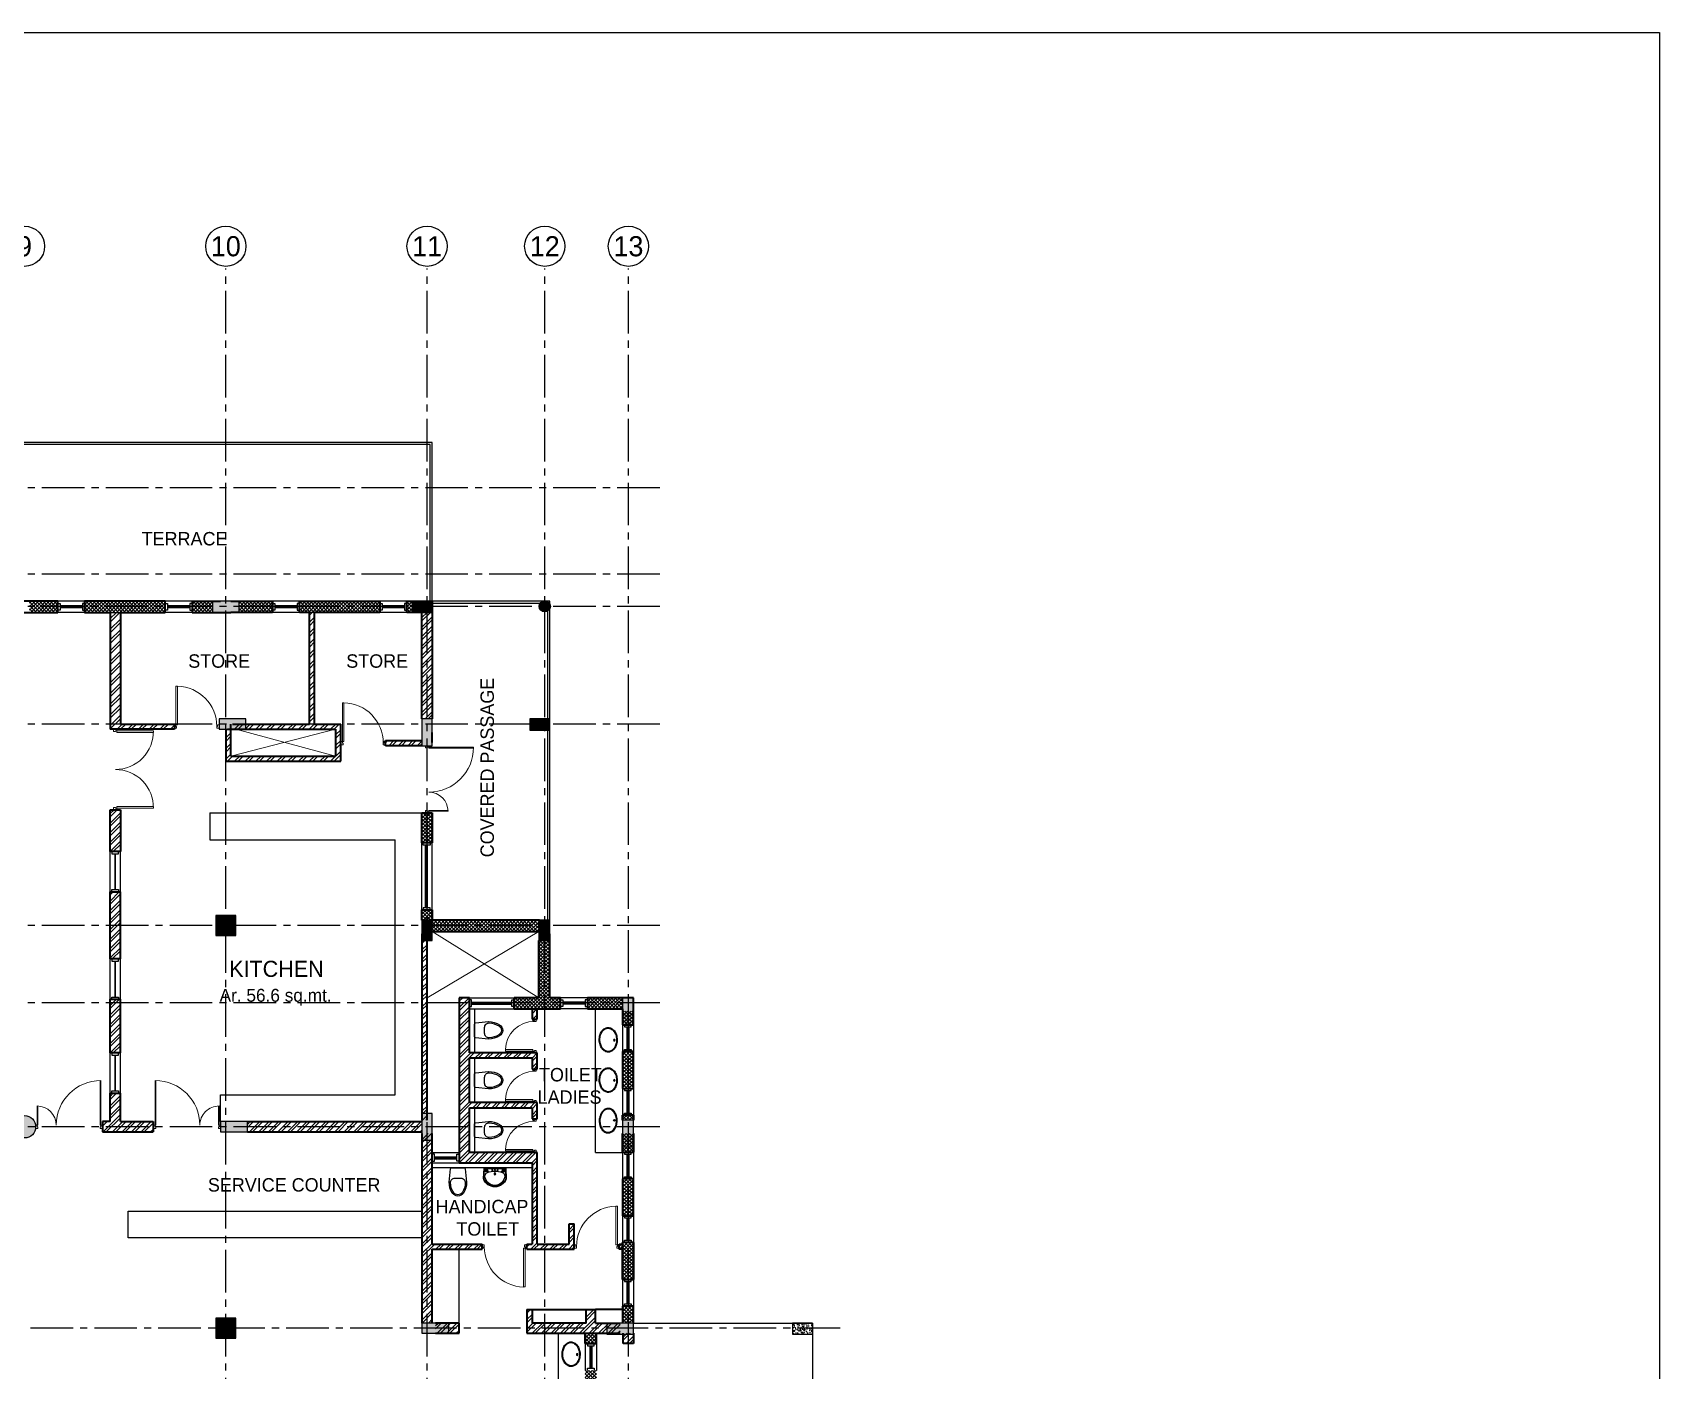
# Model space of a CAD drawing. Header units: millimetres. Extents: x -276609 to 1081398, y -453808 to 472098.
# Drawn here: x 1045031 to 1081398, y -64575 to -34677 of the extents above; entities that cross this region are included whole.
import ezdxf
from ezdxf.enums import TextEntityAlignment as Align

# ---------------------------------------------------------------- set-up
doc = ezdxf.new("R2010")
doc.units = ezdxf.units.MM
doc.header["$MEASUREMENT"] = 0
doc.linetypes.add('CENTER2', pattern=[28.575, 19.05, -3.175, 3.175, -3.175])
doc.linetypes.add('HIDDEN', pattern=[0.375, 0.25, -0.125])
doc.layers.add('A-Anno-Grid Lines', color=7, linetype='Continuous', true_color=0xbbc3bd)
for name, color, linetype, lineweight in [('A-BEAM-1-8', 8, 'HIDDEN', 9), ('A-Door', 4, 'Continuous', 9), ('A-Wall Sec', 1, 'Continuous', 20), ('S-Concrete', 40, 'Continuous', 25)]:
    doc.layers.add(name, color=color, linetype=linetype, lineweight=lineweight)
for name, color, linetype in [('A-Elevation', 4, 'Continuous'), ('A-Railing', 4, 'Continuous'), ('A-Sanitory', 181, 'Continuous'), ('A-Wall Patt', 8, 'Continuous'), ('A-Window', 4, 'Continuous'), ('Anno_Frames', 7, 'Continuous'), ('Anno_Labels', 7, 'Continuous'), ('AREA', 7, 'Continuous'), ('Dimension', 7, 'Continuous'), ('S-Conc Patt', 9, 'Continuous'), ('text', 252, 'Continuous')]:
    doc.layers.add(name, color=color, linetype=linetype)
doc.styles.get("Standard").update_dxf_attribs({"font": ''})
doc.styles.get('Standard').set_extended_font_data('Gill Sans MT')
pattern_1 = [(45, (546045.06, -148998), (-119.32427, 119.32427), []), (45, (546124.6, -148998), (-119.32427, 119.32427), [])]
pattern_2 = [(45, (546045.06, -148998), (-106.066017, 106.066017), []), (45, (546115.77, -148998), (-106.066017, 106.066017), [])]
pattern_3 = [(45, (540194.996, -150207.297), (-39.7747564, 39.7747564), []), (135, (540194.996, -150207.297), (-39.7747564, -39.7747564), [])]

# ---------------------------------------------------------------- blocks, each defined once
blk = doc.blocks.new('basin2')
for points in [[(278, -206, 0.12976), (261, -133, 0.106426), (201, -63, 0.084431), (116, -18, 0.073534), (7, 0, 0.073534), (-102, -14, 0.084431), (-188, -55, 0.106426), (-251, -122, 0.12976), (-272, -195, 0.12976), (-254, -269, 0.106426), (-194, -339, 0.084431), (-109, -383, 0.073534), (-1, -402, 0.073534), (108, -388, 0.084431), (195, -347, 0.106426), (258, -279, 0.12976)], [(263, -201, 0.119977), (247, -140, 0.106426), (192, -75, 0.084431), (111, -33, 0.073534), (7, -15, 0.073534), (-97, -28, 0.084431), (-180, -67, 0.106426), (-238, -130, 0.12976), (-257, -196, 0.009633), (-257, -201, 0.119977), (-240, -262, 0.106426), (-185, -327, 0.084431), (-104, -369, 0.073534), (0, -387, 0.073534), (104, -373, 0.084431), (187, -334, 0.106426), (245, -272, 0.12976), (263, -206, 0.009633)]]:
    blk.add_lwpolyline(points, format="xyb", close=True)
for radius in [17.8, 12.2]:
    blk.add_circle((-4, -64), radius)
blk = doc.blocks.new('basin9')
for points in [[(-3, -412, 0.340881), (255, -229, 0.074195), (255, -226), (242, 0), (-242, 0), (-255, -223, 0.082611), (-253, -232, 0.330812), (-3, -412)], [(0, -382, 0.391482), (225, -169, 0.252869), (166, -89, 0.087242), (0, -63, 0.079484), (-166, -89, 0.2542), (-224, -169, 0.39026), (0, -382)], [(-218, -50, -0.907437), (-215, -46), (-191, -65, -0.907437), (-194, -69)], [(-208, -42, -0.907437), (-205, -38), (-181, -57, -0.907437), (-185, -61)], [(-199, -34, -0.907437), (-196, -30), (-172, -49, -0.907437), (-175, -53)], [(199, -34, 0.907437), (196, -30), (172, -49, 0.907437), (175, -53)], [(208, -42, 0.907437), (205, -38), (181, -57, 0.907437), (185, -61)], [(218, -50, 0.907437), (215, -46), (191, -65, 0.907437), (194, -69)]]:
    blk.add_lwpolyline(points, format="xyb", close=True)
for points in [[(-151, -84), (-157, -75, -0.183787), (-158, -68, 0.126662), (-159, -62), (-167, -36, 0.35453), (-179, -25), (-222, -25, 0.414214), (-232, -35), (-243, -231, 0.329849), (-2, -402, 0.338736), (245, -227, 0.075632), (245, -224), (232, -35, 0.414214), (222, -25), (179, -25, 0.35453), (167, -36), (159, -62, 0.126662), (158, -68, -0.183787), (157, -75), (151, -84)], [(-157, -86), (-159, -84, 0.220542), (-166, -79), (-222, -71, -0.361119), (-234, -60)], [(157, -86), (159, -84, -0.220542), (166, -79), (222, -71, 0.358803), (234, -59, 0.358803)]]:
    blk.add_lwpolyline(points, format="xyb")
for centre, radius in [((-60, -40), 10.1), ((0, -122), 19.6), ((0, -122), 15.3), ((0, -31), 10.1), ((58, -38), 10.1)]:
    blk.add_circle(centre, radius)
blk = doc.blocks.new('wc-wh')
at = {"color": 0, "linetype": 'ByBlock'}
for points in [[(315, 195), (22, 165, 0.384412), (0, 140), (0, -140, 0.383904), (22, -165, 0.001434), (314, -195, 0.140641), (560, -125, 0.259738), (630, 0, 0.259738), (560, 125, 0.139471)], [(225, 65), (225, -65, 0.422961), (328, -165, 0.13189), (544, -100, 0.259738), (600, 0, 0.259738), (544, 100, 0.13189), (328, 165, 0.422961)]]:
    blk.add_lwpolyline(points, format="xyb", close=True, dxfattribs=at)
blk.add_arc((316, -170), 25, 264.2811, 270.16, dxfattribs=at)
blk = doc.blocks.new('Grid Head')
blk.add_circle((0, 0), 3)
at = {"layer": 'Anno_Labels'}
blk.add_attdef('GRID_NAME', text='', height=3, dxfattribs=at).set_placement((0, 0), align=Align.MIDDLE_CENTER)
blk = doc.blocks.new('grd din')
at = {"layer": 'A-Anno-Grid Lines', "linetype": 'CENTER2', "ltscale": 50}
for p, q in [((506814, 133526), (506814, 179267)), ((511314, 133526), (511314, 179267)), ((513944, 133526), (513944, 179267)), ((515814, 133526), (515814, 179267)), ((516514, 174369), (471659, 174369)), ((516514, 172439), (472000, 172439)), ((516514, 171719), (471659, 171719)), ((516514, 169089), (471659, 169089)), ((516514, 164589), (471659, 164589)), ((516514, 162859), (471659, 162859)), ((516514, 160089), (471659, 160089)), ((520545, 155589), (470258, 155589))]:
    blk.add_line(p, q, dxfattribs=at)
at = {"layer": 'Anno_Frames'}
ref = blk.add_blockref('Grid Head', (502314, 179767), dxfattribs=dict(at, xscale=150, yscale=150, zscale=150))
ref.add_attrib('GRID_NAME', '9', dxfattribs={"layer": '0', "height": 450}).set_placement((502314, 179767), align=Align.MIDDLE_CENTER)
ref = blk.add_blockref('Grid Head', (506814, 179767), dxfattribs=dict(at, xscale=150, yscale=150, zscale=150))
ref.add_attrib('GRID_NAME', '10', dxfattribs={"layer": '0', "height": 450}).set_placement((506814, 179767), align=Align.MIDDLE_CENTER)
ref = blk.add_blockref('Grid Head', (511314, 179767), dxfattribs=dict(at, xscale=150, yscale=150, zscale=150))
ref.add_attrib('GRID_NAME', '11', dxfattribs={"layer": '0', "height": 450}).set_placement((511314, 179767), align=Align.MIDDLE_CENTER)
ref = blk.add_blockref('Grid Head', (513944, 179767), dxfattribs=dict(at, xscale=150, yscale=150, zscale=150))
ref.add_attrib('GRID_NAME', '12', dxfattribs={"layer": '0', "height": 450}).set_placement((513944, 179767), align=Align.MIDDLE_CENTER)
ref = blk.add_blockref('Grid Head', (515814, 179767), dxfattribs=dict(at, xscale=150, yscale=150, zscale=150))
ref.add_attrib('GRID_NAME', '13', dxfattribs={"layer": '0', "height": 450}).set_placement((515814, 179767), align=Align.MIDDLE_CENTER)
blk = doc.blocks.new('din v1')
at = {"layer": 'A-Window', "color": 2, "lineweight": 60}
blk.add_line((474051, 158052), (474051, 157552), dxfattribs=at)
at = {"layer": 'A-Window'}
for points in [[(473926, 158102), (473926, 157502)], [(473976, 158102), (473976, 158052), (474126, 158052), (474126, 158102)], [(474176, 158102), (474176, 157502)], [(473976, 157502), (473976, 157552), (474126, 157552), (474126, 157502)]]:
    blk.add_lwpolyline(points, dxfattribs=at)
blk = doc.blocks.new('din w1')
at = {"layer": 'A-Window', "color": 2, "lineweight": 60}
blk.add_line((476279, 163779), (476779, 163779), dxfattribs=at)
at = {"layer": 'A-Window'}
for points in [[(476229, 163904), (476829, 163904)], [(476229, 163704), (476279, 163704), (476279, 163854), (476229, 163854)], [(476229, 163654), (476829, 163654)], [(476829, 163704), (476779, 163704), (476779, 163854), (476829, 163854)]]:
    blk.add_lwpolyline(points, dxfattribs=at)
blk = doc.blocks.new('Big Door Garbage')
at = {"layer": 'A-Door', "color": 5, "lineweight": 18}
for p, q in [((-12550, 128778), (-12500, 128778)), ((-12550, 128703), (-12550, 128778)), ((-12500, 128778), (-12500, 128738)), ((-11100, 128778), (-11100, 128738)), ((-11050, 128778), (-11100, 128778)), ((-11050, 128703), (-11050, 128778)), ((-12550, 128703), (-12515, 128703)), ((-12515, 128738), (-12500, 128738)), ((-12515, 128703), (-12515, 128738)), ((-12515, 128703), (-12515, 128273)), ((-12499, 128703), (-12515, 128703)), ((-12499, 128703), (-12499, 128273)), ((-11101, 128703), (-11101, 127703)), ((-11101, 128703), (-11085, 128703)), ((-11085, 128738), (-11100, 128738)), ((-11085, 128703), (-11085, 128738)), ((-11050, 128703), (-11085, 128703)), ((-11085, 128703), (-11085, 127703))]:
    blk.add_line(p, q, dxfattribs=at)
at = {"layer": 'A-Door', "lineweight": 18}
for centre, radius, start, end in [((-12515, 128703), 430, 270, 0), ((-11085, 128703), 1000, 180, 270)]:
    blk.add_arc(centre, radius, start, end, dxfattribs=at)
blk = doc.blocks.new('din v2')
at = {"layer": 'A-Window', "color": 2, "lineweight": 60}
blk.add_line((477919, 162849), (478819, 162849), dxfattribs=at)
at = {"layer": 'A-Window'}
for points in [[(477869, 162974), (478869, 162974)], [(477869, 162774), (477919, 162774), (477919, 162924), (477869, 162924)], [(477869, 162724), (478869, 162724)], [(478869, 162774), (478819, 162774), (478819, 162924), (478869, 162924)]]:
    blk.add_lwpolyline(points, dxfattribs=at)
blk = doc.blocks.new('ABL_Door_S - 750 x 2100-5-3 Second Floor Lvl')
at = {"layer": 'A-Door', "color": 5, "lineweight": 18}
for p, q in [((-375, 38), (-325, 38)), ((-375, -38), (-375, 38)), ((-325, 38), (-325, -3)), ((325, 38), (325, -3)), ((375, 38), (325, 38)), ((375, -38), (375, 38)), ((-375, -38), (-340, -38)), ((-340, -3), (-325, -3)), ((-340, -38), (-340, -3)), ((-340, -38), (-340, -652)), ((-305, -38), (-340, -38)), ((-305, -38), (-305, -652)), ((340, -3), (325, -3)), ((340, -38), (340, -3)), ((375, -38), (340, -38))]:
    blk.add_line(p, q, dxfattribs=at)
blk.add_lwpolyline([(-340, -652), (-305, -652)], dxfattribs=at)
at = {"layer": 'A-Door', "lineweight": 18}
blk.add_arc((-325, -3), 650, 271.7632, 0, dxfattribs=at)
blk = doc.blocks.new('ABL_Door_S - 1000 x 2100-11-3 Second Floor Lvl')
at = {"layer": 'A-Door', "color": 5}
for p, q in [((-500, 38), (-450, 38)), ((-500, -38), (-500, 38)), ((-450, 38), (-450, -3)), ((450, 38), (450, -3)), ((500, 38), (450, 38)), ((500, -38), (500, 38)), ((-500, -38), (-465, -38)), ((-465, -3), (-450, -3)), ((-465, -38), (-465, -3)), ((-430, -38), (-465, -38)), ((465, -3), (450, -3)), ((465, -38), (465, -3)), ((500, -38), (465, -38))]:
    blk.add_line(p, q, dxfattribs=at)
at = {"layer": 'A-Door', "color": 5, "lineweight": 18}
for p, q in [((-465, -38), (-465, -902)), ((-430, -38), (-430, -902)), ((-430, -902), (-465, -902))]:
    blk.add_line(p, q, dxfattribs=at)
at = {"layer": 'A-Door'}
blk.add_arc((-450, -3), 900, 271.2733, 0, dxfattribs=at)
blk = doc.blocks.new('din d7')
at = {"layer": 'A-Door', "color": 5, "lineweight": 18}
for p, q in [((486934, 174520), (486934, 175332)), ((486969, 174518), (486969, 175332)), ((488629, 174518), (488629, 175332)), ((488664, 174518), (488664, 175332)), ((486899, 174518), (486934, 174518)), ((486899, 174518), (486899, 174443)), ((486899, 174443), (486949, 174443)), ((486934, 174518), (486934, 174483)), ((486969, 174518), (486934, 174518)), ((486934, 174483), (486949, 174483)), ((486949, 174443), (486949, 174483)), ((488629, 174518), (488664, 174518)), ((488664, 174483), (488649, 174483)), ((488649, 174443), (488649, 174483)), ((488699, 174443), (488649, 174443)), ((488664, 174518), (488664, 174483)), ((488699, 174518), (488664, 174518)), ((488699, 174518), (488699, 174443))]:
    blk.add_line(p, q, dxfattribs=at)
at = {"layer": 'A-Door', "lineweight": 18}
for centre, start, end in [((486950, 174483), 359.9841, 91.0727), ((488648, 174483), 88.9273, 180.0159)]:
    blk.add_arc(centre, 849, start, end, dxfattribs=at)
blk = doc.blocks.new('din w6')
at = {"layer": 'A-Window', "color": 2, "lineweight": 30}
blk.add_line((50, 125), (850, 125), dxfattribs=at)
at = {"layer": 'A-Window'}
for points in [[(0, 240), (900, 240)], [(0, 200), (50, 200), (50, 50), (0, 50)], [(0, 10), (900, 10)], [(900, 200), (850, 200), (850, 50), (900, 50)]]:
    blk.add_lwpolyline(points, dxfattribs=at)
blk = doc.blocks.new('ergrthyjty')
at = {"layer": 'S-Conc Patt'}
for points in [[(503006, 101613), (503006, 101363), (503606, 101363), (503606, 101613)], [(507471, 101613), (507471, 101363), (507921, 101363), (507921, 101613)], [(503156, 98983), (503156, 98753), (503756, 98753), (503756, 98983)], [(507921, 98983), (507691, 98983), (507691, 98383), (507921, 98383)], [(510101, 98983), (510101, 98733), (510551, 98733), (510551, 98983)], [(503081, 94593), (503081, 94143), (503531, 94143), (503531, 94593)], [(507691, 94033), (507921, 94033), (507921, 94483), (507691, 94483)], [(510301, 94033), (510551, 94033), (510551, 94483), (510301, 94483)], [(512421, 92753), (512171, 92753), (512171, 92153), (512421, 92153)], [(499056, 89868, 1), (498556, 89868, 1)], [(503191, 89983), (503191, 89753), (503791, 89753), (503791, 89983)], [(507921, 90168), (507691, 90168), (507691, 89568), (507921, 89568)], [(512421, 90018), (512171, 90018), (512171, 89418), (512421, 89418)], [(503081, 85593), (503081, 85143), (503531, 85143), (503531, 85593)], [(507691, 85483), (507691, 85253), (508291, 85253), (508291, 85483)], [(511821, 85483), (511821, 85233), (512421, 85233), (512421, 85483)]]:
    blk.add_hatch(color=8, dxfattribs=at).paths.add_polyline_path(points)
h = blk.add_hatch(color=8, dxfattribs=at)
edge = h.paths.add_edge_path()
edge.add_arc((510436, 101498), 125, 0, 360)
h = blk.add_hatch(dxfattribs=at)
h.set_pattern_fill('AR-CONC', color=8, scale=20, style=0)
h.set_pattern_definition([(50, (-806698.31, 1146868.39), (143.4520365, -12.550427), [15, -165]), (355, (-806698.31, 1146868.39), (-27.750267, 150.438427), [12, -132]), (100.4514, (-806686.35, 1146867.34), (115.701876, 137.887908), [12.748038, -140.228422]), (46.1842, (-806698.3, 1146908.39), (213.44821, -33.103803), [22.5, -247.5]), (96.6356, (-806680.52, 1146905.63), (186.93254, 194.823574), [19.122058, -210.3426]), (351.1842, (-806698.3, 1146908.4), (186.93239, 194.82372), [18, -198]), (21, (-806678.31, 1146898.39), (119.3814104, -80.523778), [15, -165]), (326, (-806678.31, 1146898.39), (48.663066, 145.030009), [12, -132]), (71.4514, (-806668.36, 1146891.68), (168.044526, 64.506099), [12.748038, -140.228422]), (37.5, (-806698.31, 1146868.39), (2.431971, 66.5787708), [0, -130.4, 0, -134, 0, -132.5]), (7.5, (-806698.31, 1146868.39), (52.6139075, 78.8823424), [0, -76.4, 0, -127.4, 0, -50.5]), (327.5, (-806742.91, 1146868.39), (106.7644872, -4.5109743), [0, -50, 0, -156, 0, -207]), (317.5, (-806762.91, 1146868.39), (116.637234, 20.0209965), [0, -65, 0, -103.6, 0, -147])])
h.paths.add_polyline_path([(515971, 85483), (515971, 85233), (516421, 85233), (516421, 85483)])
at = {"layer": 'S-Concrete'}
for points in [[(503006, 101613), (503006, 101363), (503606, 101363), (503606, 101613)], [(507471, 101613), (507471, 101363), (507921, 101363), (507921, 101613)], [(503156, 98983), (503156, 98753), (503756, 98753), (503756, 98983)], [(507921, 98983), (507691, 98983), (507691, 98383), (507921, 98383)], [(510101, 98983), (510101, 98733), (510551, 98733), (510551, 98983)], [(503081, 94593), (503081, 94143), (503531, 94143), (503531, 94593)], [(507691, 94033), (507921, 94033), (507921, 94483), (507691, 94483)], [(510301, 94033), (510551, 94033), (510551, 94483), (510301, 94483)], [(512421, 92753), (512171, 92753), (512171, 92153), (512421, 92153)], [(503191, 89983), (503191, 89753), (503791, 89753), (503791, 89983)], [(507921, 90168), (507691, 90168), (507691, 89568), (507921, 89568)], [(512421, 90018), (512171, 90018), (512171, 89418), (512421, 89418)], [(503081, 85593), (503081, 85143), (503531, 85143), (503531, 85593)], [(507691, 85483), (507691, 85253), (508291, 85253), (508291, 85483)], [(511821, 85483), (511821, 85233), (512421, 85233), (512421, 85483)], [(515971, 85483), (515971, 85233), (516421, 85233), (516421, 85483)]]:
    blk.add_lwpolyline(points, close=True, dxfattribs=at)
for centre, radius in [((510436, 101498), 125), ((498806, 89868), 250)]:
    blk.add_circle(centre, radius, dxfattribs=at)

msp = doc.modelspace()

# ---------------------------------------------------------------- hatches: boundary and pattern name
at = {"layer": 'A-Wall Patt'}
h = msp.add_hatch(dxfattribs=at)
h.set_pattern_fill('ANSI37', color=256, scale=450, style=0)
h.set_pattern_definition([(45, (546045.055, -148998), (-39.7747564, 39.7747564), []), (135, (546045.055, -148998), (-39.7747564, -39.7747564), [])])
h.paths.add_polyline_path([(1042596.3, -47385.3), (1042366.3, -47385.3), (1042366.3, -47635.3), (1042596.3, -47635.3)])
h.paths.add_polyline_path([(1044366.3, -47385.3), (1044246.3, -47385.3), (1044246.3, -47635.3), (1044366.3, -47635.3)])
h.paths.add_polyline_path([(1042746.3, -47385.3), (1042596.3, -47385.3), (1042596.3, -47635.3), (1042746.3, -47635.3)])
h.paths.add_polyline_path([(1046196.3, -47635.3), (1047996.3, -47635.3), (1047996.3, -47385.3), (1046196.3, -47385.3)])
h.paths.add_polyline_path([(1048596.3, -47635.3), (1049051.3, -47635.3), (1049051.3, -47385.3), (1048596.3, -47385.3)])
h.paths.add_polyline_path([(1049651.3, -47635.3), (1050396.3, -47635.3), (1050396.3, -47385.3), (1049651.3, -47385.3)])
h.paths.add_polyline_path([(1050996.3, -47635.3), (1052796.3, -47635.3), (1052796.3, -47385.3), (1050996.3, -47385.3)])
h.paths.add_polyline_path([(1053396.3, -47635.3), (1053516.3, -47635.3), (1053516.3, -47385.3), (1053396.3, -47385.3)])
h.paths.add_polyline_path([(1044966.3, -47385.3), (1044966.3, -47510.3), (1044966.3, -47635.3), (1045596.3, -47635.3), (1045596.3, -47385.3)])
h = msp.add_hatch(dxfattribs=at)
h.set_pattern_fill('ANSI32', color=256, scale=450, angle=360, style=0)
h.set_pattern_definition(pattern_1)
h.paths.add_polyline_path([(1046996.3, -47635.3), (1046766.3, -47635.3), (1046766.3, -50245.3), (1048201.3, -50245.3), (1048201.3, -50130.3), (1046996.3, -50130.3)])
h = msp.add_hatch(dxfattribs=at)
h.set_pattern_fill('ANSI32', color=256, scale=450, angle=360, style=0)
h.set_pattern_definition(pattern_1)
h.paths.add_polyline_path([(1051921.3, -50130.3), (1051336.3, -50130.3), (1051336.3, -47635.3), (1051221.3, -47635.3), (1051221.3, -50130.3), (1049501.3, -50130.3), (1049501.3, -50245.3), (1051806.3, -50245.3), (1051806.3, -50845.3), (1049466.3, -50845.3), (1049466.3, -50245.3), (1049351.3, -50245.3), (1049351.3, -50960.3), (1051921.3, -50960.3)])
h = msp.add_hatch(dxfattribs=at)
h.set_pattern_fill('ANSI32', color=256, scale=400, style=0)
h.set_pattern_definition(pattern_2)
h.paths.add_polyline_path([(1053736.3, -50500.3), (1052921.3, -50500.3), (1052921.3, -50615.3), (1053736.3, -50615.3)])
h.paths.add_polyline_path([(1053966.3, -47635.3), (1053736.3, -47635.3), (1053736.3, -50015.3), (1053966.3, -50015.3)])
h = msp.add_hatch(dxfattribs=at)
h.set_pattern_fill('ANSI32', color=256, scale=400, style=0)
h.set_pattern_definition([(45, (1046766.25, -52980.31), (-106.066, 106.066), []), (45, (1046836.96, -52980.31), (-106.066, 106.066), [])])
h.paths.add_polyline_path([(1046996.3, -52045.3), (1046766.3, -52045.3), (1046766.3, -52980.3), (1046996.3, -52980.3)])
h = msp.add_hatch(dxfattribs=at)
h.set_pattern_fill('ANSI37', color=256, scale=450, angle=360, style=0)
h.set_pattern_definition(pattern_3)
h.paths.add_polyline_path([(1058466.3, -61717.8), (1058216.3, -61717.8), (1058216.3, -62540.3), (1058466.3, -62540.3)])
h.paths.add_polyline_path([(1053966.3, -52115.3), (1053736.3, -52115.3), (1053736.3, -52785.3), (1053966.3, -52785.3)])
h.paths.add_polyline_path([(1053966.3, -54285.3), (1053736.3, -54285.3), (1053736.3, -54515.3), (1053966.3, -54515.3)])
h.paths.add_polyline_path([(1056346.3, -54515.3), (1053966.3, -54515.3), (1053966.3, -54765.3), (1056346.3, -54765.3)])
h.paths.add_polyline_path([(1056596.3, -54965.3), (1056346.3, -54965.3), (1056346.3, -56245.3), (1055796.3, -56245.3), (1055796.3, -56495.3), (1056836.3, -56495.3), (1056836.3, -56245.3), (1056596.3, -56245.3), (1056596.3, -55715.3)])
h.paths.add_polyline_path([(1058216.3, -56245.3), (1057436.3, -56245.3), (1057436.3, -56495.3), (1058216.3, -56495.3)])
h.paths.add_polyline_path([(1058466.3, -56850.3), (1058466.3, -56545.3), (1058216.3, -56545.3), (1058216.3, -56750.3), (1058216.3, -56850.3)])
h.paths.add_polyline_path([(1058466.3, -57450.3), (1058216.3, -57450.3), (1058216.3, -58272.8), (1058466.3, -58272.8)])
h.paths.add_polyline_path([(1058466.3, -58872.8), (1058216.3, -58872.8), (1058216.3, -58980.3), (1058466.3, -58980.3)])
h.paths.add_polyline_path([(1058466.3, -59280.3), (1058216.3, -59280.3), (1058216.3, -59695.3), (1058466.3, -59695.3)])
h.paths.add_polyline_path([(1058216.3, -60295.3), (1058216.3, -61117.8), (1058466.3, -61117.8), (1058466.3, -60295.3)])
h.paths.add_polyline_path([(1058466.3, -63140.6), (1058216.3, -63140.6), (1058216.3, -63515.3), (1058466.3, -63515.3)])
h = msp.add_hatch(dxfattribs=at)
h.set_pattern_fill('ANSI32', color=256, scale=400, style=0)
h.set_pattern_definition(pattern_2)
h.paths.add_polyline_path([(1046996.3, -56280.3), (1046766.3, -56280.3), (1046766.3, -57480.3), (1046996.3, -57480.3)])
h.paths.add_polyline_path([(1046996.3, -53880.3), (1046766.3, -53880.3), (1046766.3, -55380.3), (1046996.3, -55380.3)])
h = msp.add_hatch(dxfattribs=at)
h.set_pattern_fill('ANSI32', color=256, scale=400, style=0)
h.set_pattern_definition(pattern_2)
h.paths.add_polyline_path([(1058466.3, -63745.3), (1058351.3, -63745.3), (1058351.3, -63975.3), (1058466.3, -63975.3)])
h.paths.add_polyline_path([(1058351.3, -63745.3), (1058236.3, -63745.3), (1058236.3, -63975.3), (1058351.3, -63975.3)])
h.paths.add_polyline_path([(1058216.3, -61750.3), (1058141.3, -61750.3), (1058141.3, -61865.3), (1058216.3, -61865.3)])
h.paths.add_polyline_path([(1053736.3, -59015.3), (1049836.3, -59015.3), (1049836.3, -59245.3), (1053736.3, -59245.3)])
edge = h.paths.add_edge_path()
edge.add_line((1053966.3, -59935.3), (1053966.3, -59280.3))
edge.add_line((1053966.3, -59280.3), (1053736.3, -59280.3))
edge.add_line((1053736.3, -59280.3), (1053736.3, -62423))
edge.add_arc((1053607.1, -62457.2), 133.6, 0, 14.83629, ccw=False)
edge.add_line((1053740.7, -62457.2), (1053966.3, -62425.3))
edge.add_line((1053966.3, -62425.3), (1053966.3, -61865.3))
edge.add_line((1053966.3, -61865.3), (1055081.3, -61865.3))
edge.add_line((1055081.3, -61865.3), (1055081.3, -61750.3))
edge.add_line((1055081.3, -61750.3), (1053966.3, -61750.3))
edge.add_line((1053966.3, -61750.3), (1053966.3, -59935.3))
edge = h.paths.add_edge_path()
edge.add_line((1053966.3, -62425.3), (1053740.7, -62457.2))
edge.add_arc((1053607.1, -62457.2), 133.6, -14.83629, 0, ccw=False)
edge.add_line((1053736.3, -62491.4), (1053736.3, -62734.8))
edge.add_arc((1053607.1, -62769.1), 133.6, 0, 14.83629, ccw=False)
edge.add_line((1053740.7, -62769.1), (1053966.3, -62677.1))
edge.add_line((1053966.3, -62677.1), (1053966.3, -62425.3))
edge = h.paths.add_edge_path()
edge.add_line((1053966.3, -62677.1), (1053740.7, -62769.1))
edge.add_arc((1053607.1, -62769.1), 133.6, 345.16371, 360, ccw=False)
edge.add_line((1053736.3, -62803.3), (1053736.3, -63515.3))
edge.add_line((1053736.3, -63515.3), (1053966.3, -63515.3))
edge.add_line((1053966.3, -63515.3), (1053966.3, -62677.1))
h.paths.add_polyline_path([(1054566.3, -63515.3), (1054036.3, -63515.3), (1054036.3, -63745.3), (1054566.3, -63745.3)])
h.paths.add_polyline_path([(1058166.3, -63515.3), (1057616.3, -63515.3), (1057616.3, -63215.6), (1057406.3, -63215.6), (1057406.3, -63515.3), (1056196.3, -63515.3), (1056196.3, -63215.6), (1056081.3, -63215.6), (1056081.3, -63745.3), (1056196.3, -63745.3), (1058166.3, -63745.3)])
h.paths.add_polyline_path([(1053851.3, -54815.3), (1053736.3, -54815.3), (1053736.3, -58980.3), (1053851.3, -58980.3)])
h.paths.add_polyline_path([(1056311.3, -56495.3), (1056196.3, -56495.3), (1056196.3, -56725.3), (1056311.3, -56725.3)], flags=17)
h.paths.add_polyline_path([(1056081.3, -59820.2), (1056082.4, -59820.2), (1056082.4, -59820.4), (1056081.3, -59820.4)], flags=16)
h.paths.add_polyline_path([(1054566.3, -56245.3), (1054566.3, -59935.3), (1056196.3, -59935.3), (1056196.3, -61750.3), (1056079.6, -61750.3), (1056079.6, -61865.3), (1057141.3, -61865.3), (1057141.3, -61300.3), (1057026.3, -61300.3), (1057026.3, -61750.3), (1056311.3, -61750.3), (1056311.3, -59705.3), (1054796.3, -59705.3), (1054796.3, -58705.3), (1056196.3, -58705.3), (1056196.3, -58955.3), (1056311.3, -58955.3), (1056311.3, -58590.3), (1054796.3, -58590.3), (1054796.3, -57590.3), (1056196.3, -57590.3), (1056196.3, -57840.3), (1056311.3, -57840.3), (1056311.3, -57475.3), (1054796.3, -57475.3), (1054796.3, -56245.3)])
h = msp.add_hatch(dxfattribs=at)
h.set_pattern_fill('ANSI32', color=256, scale=400, style=0)
h.set_pattern_definition([(45, (1046702.05, -59151.2), (-106.066, 106.066), []), (45, (1046772.76, -59151.2), (-106.066, 106.066), [])])
h.paths.add_polyline_path([(1046766.3, -59015.3), (1046596.3, -59015.3), (1046596.3, -59095.3), (1046601.3, -59095.3), (1046601.3, -59170.3), (1046596.3, -59170.3), (1046596.3, -59245.3), (1046766.3, -59245.3)])
h.paths.add_polyline_path([(1047726.3, -59015.3), (1046996.3, -59015.3), (1046996.3, -58380.3), (1046766.3, -58380.3), (1046766.3, -59245.3), (1047726.3, -59245.3)])
h = msp.add_hatch(dxfattribs=at)
h.set_pattern_fill('ANSI37', color=256, scale=450, angle=360, style=0)
h.set_pattern_definition(pattern_3)
h.paths.add_polyline_path([(1053551.3, -71295.3), (1053240.5, -71295.3), (1053240.5, -71545.3), (1053551.3, -71545.3)])
h.paths.add_polyline_path([(1052640.5, -71295.3), (1050840.5, -71295.3), (1050840.5, -71545.3), (1052640.5, -71545.3)])
h.paths.add_polyline_path([(1050240.5, -71295.3), (1049501.3, -71295.3), (1049501.3, -71545.3), (1050240.5, -71545.3)])
h.paths.add_polyline_path([(1057636.3, -63745.3), (1057386.3, -63745.3), (1057386.3, -63975.3), (1057636.3, -63975.3)])
h.paths.add_polyline_path([(1057636.3, -64575.3), (1057386.3, -64575.3), (1057386.3, -64980.3), (1057636.3, -64980.3)])
h.paths.add_polyline_path([(1057636.3, -65580.3), (1057386.3, -65580.3), (1057386.3, -65985.3), (1057636.3, -65985.3)])
h.paths.add_polyline_path([(1057636.3, -66585.3), (1057386.3, -66585.3), (1057386.3, -66815.3), (1057636.3, -66815.3)])
h.paths.add_polyline_path([(1058466.3, -68780.3), (1058216.3, -68780.3), (1058216.3, -69565.3), (1058466.3, -69565.3)])
h.paths.add_polyline_path([(1058466.3, -70765.3), (1058216.3, -70765.3), (1058216.3, -71245.3), (1058466.3, -71245.3)])
h.paths.add_polyline_path([(1055040.5, -71295.3), (1054151.3, -71295.3), (1054151.3, -71545.3), (1055040.5, -71545.3)])
h.paths.add_polyline_path([(1058236.3, -67415.3), (1058236.3, -67045.3), (1058216.3, -67045.3), (1058216.3, -67580.3), (1058466.3, -67580.3), (1058466.3, -67415.3)])
h.paths.add_polyline_path([(1058040.5, -71295.3), (1058040.5, -71545.3), (1058216.3, -71545.3), (1058216.3, -71295.3)])
h.paths.add_polyline_path([(1057440.5, -71545.3), (1057440.5, -71295.3), (1055640.5, -71295.3), (1055640.5, -71545.3)])

# ---------------------------------------------------------------- linework, layer by layer
at = {"layer": 'A-BEAM-1-8', "linetype": 'Continuous', "ltscale": 500}
for p, q in [((1051806.3, -50245.3), (1049466.3, -50845.3)), ((1049576.3, -50245.3), (1051806.3, -50845.3)), ((1056346.3, -54765.3), (1053851.3, -56245.3)), ((1053966.3, -54765.3), (1056346.3, -56245.3))]:
    msp.add_line(p, q, dxfattribs=at)
at = {"layer": 'A-Elevation'}
for p, q in [((1056596.3, -47385.3), (1053851.3, -47385.3)), ((1056596.3, -54515.3), (1056596.3, -47385.3)), ((1048996.3, -52115.3), (1048996.3, -52715.3)), ((1048996.3, -52115.3), (1053736.3, -52115.3)), ((1048996.3, -52715.3), (1053136.3, -52715.3)), ((1053136.3, -58415.3), (1053136.3, -52715.3)), ((1054911.3, -56495.3), (1054911.3, -57475.3)), ((1057616.3, -59705.3), (1057616.3, -56495.3)), ((1054911.3, -57590.3), (1054911.3, -58590.3)), ((1049236.3, -59015.3), (1049236.3, -58415.3)), ((1049236.3, -58415.3), (1053136.3, -58415.3)), ((1054911.3, -58705.3), (1054911.3, -59705.3)), ((1057616.3, -59705.3), (1058216.3, -59705.3)), ((1056196.3, -60050.3), (1053966.3, -60050.3)), ((1047166.3, -61615.3), (1047166.3, -61015.3)), ((1047166.3, -61015.3), (1053736.3, -61015.3)), ((1053736.3, -61615.3), (1047166.3, -61615.3)), ((1054566.3, -63515.3), (1054566.3, -61865.3)), ((1056786.3, -66215.3), (1056786.3, -63745.3))]:
    msp.add_line(p, q, dxfattribs=at)
at = {"layer": 'A-Railing'}
for p, q in [((1053966.3, -43835.3), (1042596.3, -43835.3)), ((1053915.9, -43885.3), (1042596.3, -43885.3)), ((1053915.9, -47615.3), (1053915.9, -43885.3)), ((1053966.3, -47615.3), (1053966.3, -43835.3)), ((1056596.3, -47385.3), (1053736.3, -47385.3)), ((1056546.3, -47435.3), (1053748.5, -47435.3)), ((1056546.3, -54515.3), (1056546.3, -47435.3)), ((1056596.3, -54515.3), (1056596.3, -47385.3))]:
    msp.add_line(p, q, dxfattribs=at)
at = {"layer": 'A-Wall Patt'}
for p, q in [((1046766.3, -47635.3), (1046996.3, -47635.3)), ((1051336.3, -47635.3), (1051221.3, -47635.3))]:
    msp.add_line(p, q, dxfattribs=at)
msp.add_lwpolyline([(1058466.3, -63515.3), (1062466.3, -63515.3), (1062466.3, -67045.3), (1058466.3, -67045.3)], dxfattribs=at)
at = {"layer": 'A-Wall Sec', "lineweight": 35}
for p, q in [((1045596.3, -47385.3), (1044366.3, -47385.3)), ((1044366.3, -47635.3), (1045596.3, -47635.3)), ((1045596.3, -47635.3), (1045596.3, -47385.3)), ((1047996.3, -47385.3), (1046196.3, -47385.3)), ((1046196.3, -47385.3), (1046196.3, -47635.3)), ((1046196.3, -47635.3), (1046766.3, -47635.3)), ((1046766.3, -47635.3), (1046766.3, -50245.3)), ((1046996.3, -47635.3), (1047996.3, -47635.3)), ((1046996.3, -47635.3), (1046996.3, -50130.3)), ((1047996.3, -47635.3), (1047996.3, -47385.3)), ((1048596.3, -47385.3), (1049236.3, -47385.3)), ((1048596.3, -47385.3), (1048596.3, -47635.3)), ((1048596.3, -47635.3), (1049466.3, -47635.3)), ((1049466.3, -47385.3), (1050396.3, -47385.3)), ((1050396.3, -47635.3), (1049466.3, -47635.3)), ((1050396.3, -47385.3), (1050396.3, -47635.3)), ((1050996.3, -47385.3), (1052796.3, -47385.3)), ((1050996.3, -47635.3), (1050996.3, -47385.3)), ((1051221.3, -47635.3), (1050996.3, -47635.3)), ((1051221.3, -50130.3), (1051221.3, -47635.3)), ((1052796.3, -47635.3), (1051336.3, -47635.3)), ((1051336.3, -50130.3), (1051336.3, -47635.3)), ((1051716.3, -47385.3), (1051976.3, -47385.3)), ((1052796.3, -47385.3), (1052796.3, -47635.3)), ((1053396.3, -47385.3), (1053966.3, -47385.3)), ((1053396.3, -47635.3), (1053396.3, -47385.3)), ((1053716.3, -47635.3), (1053396.3, -47635.3)), ((1053736.3, -50015.3), (1053736.3, -47635.3)), ((1053966.3, -47385.3), (1053966.3, -50015.3)), ((1046996.3, -50130.3), (1048201.3, -50130.3)), ((1048201.3, -50130.3), (1048201.3, -50245.3)), ((1049466.3, -50845.3), (1049466.3, -50130.3)), ((1049501.3, -50130.3), (1051221.3, -50130.3)), ((1051336.3, -50130.3), (1051921.3, -50130.3)), ((1051921.3, -50960.3), (1051921.3, -50130.3)), ((1048201.3, -50245.3), (1046766.3, -50245.3)), ((1049351.3, -50245.3), (1049351.3, -50960.3)), ((1049386.3, -50245.3), (1051806.3, -50245.3)), ((1051806.3, -50245.3), (1051806.3, -50845.3)), ((1052921.3, -50615.3), (1052921.3, -50500.3)), ((1052921.3, -50500.3), (1053736.3, -50500.3)), ((1053966.3, -50545.3), (1053966.3, -50315.3)), ((1049466.3, -50845.3), (1051806.3, -50845.3)), ((1053736.3, -50615.3), (1052921.3, -50615.3)), ((1049351.3, -50960.3), (1051921.3, -50960.3)), ((1046766.3, -52980.3), (1046766.3, -52045.3)), ((1046766.3, -52045.3), (1046996.3, -52045.3)), ((1046996.3, -52045.3), (1046996.3, -52980.3)), ((1053736.3, -52115.3), (1053966.3, -52115.3)), ((1053736.3, -52785.3), (1053736.3, -52115.3)), ((1053736.3, -52785.3), (1053736.3, -52115.3)), ((1053966.3, -52115.3), (1053966.3, -52785.3)), ((1046996.3, -52980.3), (1046766.3, -52980.3)), ((1053966.3, -52785.3), (1053736.3, -52785.3)), ((1046766.3, -53880.3), (1046996.3, -53880.3)), ((1046766.3, -55380.3), (1046766.3, -53880.3)), ((1046996.3, -55380.3), (1046996.3, -53880.3)), ((1053736.3, -54285.3), (1053966.3, -54285.3)), ((1053736.3, -54515.3), (1053736.3, -54285.3)), ((1053966.3, -54285.3), (1053966.3, -54515.3)), ((1056366.3, -54515.3), (1053966.3, -54515.3)), ((1053736.3, -54815.3), (1053736.3, -58980.3)), ((1053851.3, -58980.3), (1053851.3, -54815.3)), ((1053966.3, -54765.3), (1056346.3, -54765.3)), ((1056596.3, -56245.3), (1056596.3, -54815.3)), ((1056346.3, -56245.3), (1056346.3, -54965.3)), ((1046996.3, -55380.3), (1046766.3, -55380.3)), ((1046766.3, -57480.3), (1046766.3, -56280.3)), ((1046766.3, -56280.3), (1046996.3, -56280.3)), ((1046996.3, -57480.3), (1046996.3, -56280.3)), ((1054796.3, -56245.3), (1054566.3, -56245.3)), ((1054566.3, -56245.3), (1054566.3, -59705.3)), ((1054796.3, -57475.3), (1054796.3, -56245.3)), ((1056346.3, -56245.3), (1055796.3, -56245.3)), ((1055796.3, -56495.3), (1055796.3, -56245.3)), ((1056836.3, -56245.3), (1056596.3, -56245.3)), ((1056836.3, -56495.3), (1056836.3, -56245.3)), ((1058466.3, -56245.3), (1057436.3, -56245.3)), ((1057436.3, -56245.3), (1057436.3, -56495.3)), ((1058466.3, -56850.3), (1058466.3, -56245.3)), ((1055796.3, -56495.3), (1056836.3, -56495.3)), ((1056196.3, -56495.3), (1056196.3, -56725.3)), ((1056196.3, -56725.3), (1056311.3, -56725.3)), ((1056311.3, -56725.3), (1056311.3, -56495.3)), ((1057436.3, -56495.3), (1058216.3, -56495.3)), ((1058216.3, -56495.3), (1058216.3, -56850.3)), ((1058216.3, -56850.3), (1058466.3, -56850.3)), ((1058466.3, -57450.3), (1058216.3, -57450.3)), ((1058216.3, -57450.3), (1058216.3, -58272.8)), ((1058466.3, -58272.8), (1058466.3, -57450.3)), ((1046996.3, -57480.3), (1046766.3, -57480.3)), ((1056311.3, -57475.3), (1054796.3, -57475.3)), ((1054796.3, -57590.3), (1056196.3, -57590.3)), ((1054796.3, -58590.3), (1054796.3, -57590.3)), ((1056196.3, -57590.3), (1056196.3, -57840.3)), ((1056311.3, -57840.3), (1056311.3, -57475.3)), ((1056196.3, -57840.3), (1056311.3, -57840.3)), ((1046766.3, -59015.3), (1046766.3, -58380.3)), ((1046766.3, -58380.3), (1046996.3, -58380.3)), ((1046996.3, -59015.3), (1046996.3, -58380.3)), ((1058216.3, -58272.8), (1058466.3, -58272.8)), ((1056311.3, -58590.3), (1054796.3, -58590.3)), ((1054796.3, -58705.3), (1056196.3, -58705.3)), ((1054796.3, -59705.3), (1054796.3, -58705.3)), ((1056196.3, -58705.3), (1056196.3, -58955.3)), ((1056311.3, -58955.3), (1056311.3, -58590.3)), ((1058466.3, -58872.8), (1058216.3, -58872.8)), ((1058216.3, -58980.3), (1058216.3, -58872.8)), ((1058466.3, -58872.8), (1058466.3, -58980.3)), ((1046766.3, -59015.3), (1046596.3, -59015.3)), ((1046596.3, -59015.3), (1046596.3, -59245.3)), ((1046596.3, -59245.3), (1047726.3, -59245.3)), ((1046996.3, -59015.3), (1047726.3, -59015.3)), ((1047726.3, -59015.3), (1047726.3, -59245.3)), ((1049836.3, -59015.3), (1053736.3, -59015.3)), ((1049836.3, -59245.3), (1053736.3, -59245.3)), ((1056196.3, -58955.3), (1056311.3, -58955.3)), ((1053736.3, -59280.3), (1053736.3, -63515.3)), ((1053966.3, -61750.3), (1053966.3, -59280.3)), ((1058216.3, -59695.3), (1058216.3, -59280.3)), ((1058466.3, -59280.3), (1058466.3, -59695.3)), ((1054566.3, -59705.3), (1054566.3, -59705.3)), ((1054566.3, -59705.3), (1054566.3, -59935.3)), ((1054566.3, -59935.3), (1056196.3, -59935.3)), ((1056311.3, -59705.3), (1054796.3, -59705.3)), ((1056196.3, -59935.3), (1056196.3, -61750.3)), ((1056311.3, -61750.3), (1056311.3, -59705.3)), ((1058216.3, -59695.3), (1058466.3, -59695.3)), ((1058216.3, -60295.3), (1058216.3, -61117.8)), ((1058466.3, -60295.3), (1058216.3, -60295.3)), ((1058466.3, -61117.8), (1058466.3, -60295.3)), ((1057026.3, -61750.3), (1057026.3, -61300.3)), ((1057026.3, -61300.3), (1057141.3, -61300.3)), ((1057141.3, -61865.3), (1057141.3, -61300.3)), ((1058216.3, -61117.8), (1058466.3, -61117.8)), ((1053966.3, -61750.3), (1055081.3, -61750.3)), ((1055081.3, -61865.3), (1055081.3, -61750.3)), ((1056079.6, -61750.3), (1056196.3, -61750.3)), ((1056079.6, -61865.3), (1056079.6, -61750.3)), ((1056311.3, -61750.3), (1057026.3, -61750.3)), ((1058141.3, -61865.3), (1058141.3, -61750.3)), ((1058141.3, -61750.3), (1058216.3, -61750.3)), ((1058466.3, -61717.8), (1058216.3, -61717.8)), ((1058216.3, -62540.3), (1058216.3, -61717.8)), ((1058466.3, -61717.8), (1058466.3, -62540.3)), ((1053966.3, -63515.3), (1053966.3, -61865.3)), ((1053966.3, -61865.3), (1055081.3, -61865.3)), ((1056079.6, -61865.3), (1057141.3, -61865.3)), ((1058216.3, -61865.3), (1058141.3, -61865.3)), ((1058216.3, -62540.3), (1058466.3, -62540.3)), ((1056081.3, -63215.6), (1056081.3, -63745.3)), ((1056081.3, -63215.6), (1057616.3, -63215.6)), ((1056196.3, -63215.6), (1056196.3, -63515.3)), ((1057406.3, -63515.3), (1057406.3, -63215.6)), ((1058216.3, -63215.3), (1057616.3, -63215.3)), ((1057616.3, -63515.3), (1057616.3, -63215.6)), ((1058466.3, -63140.6), (1058216.3, -63140.6)), ((1058216.3, -63140.6), (1058216.3, -63515.3)), ((1058466.3, -63515.3), (1058466.3, -63140.6)), ((1054566.3, -63515.3), (1054036.3, -63515.3)), ((1054566.3, -63745.3), (1054566.3, -63515.3)), ((1057406.3, -63515.3), (1056196.3, -63515.3)), ((1057616.3, -63515.3), (1058166.3, -63515.3)), ((1054036.3, -63745.3), (1054566.3, -63745.3)), ((1056081.3, -63745.3), (1058166.3, -63745.3)), ((1057386.3, -63975.3), (1057386.3, -63745.3)), ((1057386.3, -63975.3), (1057636.3, -63975.3)), ((1057636.3, -63975.3), (1057636.3, -63745.3)), ((1058236.3, -63975.3), (1058236.3, -63745.3)), ((1058466.3, -63975.3), (1058236.3, -63975.3)), ((1058466.3, -63745.3), (1058466.3, -63975.3))]:
    msp.add_line(p, q, dxfattribs=at)
at = {"layer": 'A-Window', "color": 2, "lineweight": 60}
for p, q in [((1053841.3, -54235.3), (1053841.3, -52835.3)), ((1054016.3, -59820.3), (1054516.3, -59820.3))]:
    msp.add_line(p, q, dxfattribs=at)
at = {"layer": 'A-Window'}
for points in [[(1053736.3, -54285.3), (1053736.3, -52785.3)], [(1053916.3, -52785.3), (1053916.3, -52835.3), (1053766.3, -52835.3), (1053766.3, -52785.3)], [(1053966.3, -54285.3), (1053966.3, -52785.3)], [(1053916.3, -54285.3), (1053916.3, -54235.3), (1053766.3, -54235.3), (1053766.3, -54285.3)], [(1053966.3, -59705.3), (1054566.3, -59705.3)], [(1053966.3, -59895.3), (1054016.3, -59895.3), (1054016.3, -59745.3), (1053966.3, -59745.3)], [(1053966.3, -59935.3), (1054566.3, -59935.3)], [(1054566.3, -59895.3), (1054516.3, -59895.3), (1054516.3, -59745.3), (1054566.3, -59745.3)]]:
    msp.add_lwpolyline(points, dxfattribs=at)
at = {"layer": 'Dimension'}
msp.add_lwpolyline([(997398.4, -94077.1), (997398.4, -34677.1), (1081398.4, -34677.1), (1081398.4, -94077.1)], close=True, dxfattribs=at)

# ---------------------------------------------------------------- block references
at = {"layer": 'A-Anno-Grid Lines'}
msp.add_blockref('grd din', (542537.4, -219219.5), dxfattribs=at)
at = {"layer": 'A-Door', "xscale": -1}
for name, p, rotation in [('ABL_Door_S - 1000 x 2100-11-3 Second Floor Lvl', (1048701.3, -50187.8), 180), ('ABL_Door_S - 1000 x 2100-11-3 Second Floor Lvl', (1052421.3, -50557.8), 180), ('ABL_Door_S - 750 x 2100-5-3 Second Floor Lvl', (1056253.8, -57100.3), 270), ('Big Door Garbage', (1057646.3, 69607.5), 180), ('ABL_Door_S - 750 x 2100-5-3 Second Floor Lvl', (1056253.8, -58215.3), 270), ('ABL_Door_S - 750 x 2100-5-3 Second Floor Lvl', (1056253.8, -59330.3), 270)]:
    msp.add_blockref(name, p, dxfattribs=dict(at, rotation=rotation))
at = {"layer": 'A-Door'}
for name, p, rotation in [('din d7', (872400.9, 436653.5), 270), ('Big Door Garbage', (1182591.6, -39565.3), 90), ('din w6', (1047006.3, -53880.3), 90), ('din w6', (1047006.3, -56280.3), 90), ('din w6', (1047006.3, -58380.3), 90), ('Big Door Garbage', (1036686.3, 69607.5), 180), ('ABL_Door_S - 1000 x 2100-11-3 Second Floor Lvl', (1057641.3, -61807.8), 180)]:
    msp.add_blockref(name, p, dxfattribs=dict(at, rotation=rotation))
at = {"layer": 'A-Door', "xscale": -1}
msp.add_blockref('ABL_Door_S - 1000 x 2100-11-3 Second Floor Lvl', (1055579.6, -61807.8), dxfattribs=at)
at = {"layer": 'A-Sanitory', "xscale": -1}
for name, p, rotation in [('wc-wh', (1054911.3, -56975.3), 179.9999690490378), ('basin2', (1058100.4, -57189.8), 270), ('basin2', (1058100.4, -58089.8), 270), ('wc-wh', (1054911.3, -58090.3), 179.9999690490378), ('wc-wh', (1054911.3, -59205.3), 179.9999690490378), ('wc-wh', (1054539.1, -60050.3), 89.99996905070535), ('basin2', (1057270.4, -64215.8), 270)]:
    msp.add_blockref(name, p, dxfattribs=dict(at, rotation=rotation))
at = {"layer": 'A-Sanitory', "rotation": 270}
msp.add_blockref('basin2', (1058100.4, -58990.8), dxfattribs=at)
at = {"layer": 'A-Sanitory', "xscale": -1}
msp.add_blockref('basin9', (1055366.3, -60059.3), dxfattribs=at)
at = {"layer": 'A-Window', "rotation": 180}
for p in [(1522425.1, 116268.9), (1524825.1, 116268.9), (1527225.1, 116268.9), (1529625.1, 116268.9), (1533665.1, 107408.9)]:
    msp.add_blockref('din w1', p, dxfattribs=at)
at = {"layer": 'A-Window'}
for name, p in [('din v2', (576927.4, -219219.5)), ('din v1', (584290.3, -214952)), ('din v1', (584290.3, -216374.5)), ('din v1', (584290.3, -217797)), ('din v1', (584290.3, -219219.5)), ('din v1', (584290.3, -220642)), ('din v1', (583460.3, -222077))]:
    msp.add_blockref(name, p, dxfattribs=at)
at = {"layer": 'S-Concrete'}
msp.add_blockref('ergrthyjty', (546045.1, -148998), dxfattribs=at)

# ---------------------------------------------------------------- texts
at = {"layer": 'AREA', "insert": (1049212.7, -56047.6), "char_height": 288, "width": 6203.897, "attachment_point": 1}
msp.add_mtext('{\\fCentury Gothic|b0|i0|c0|p34;Ar. 56.6 sq.mt.}', dxfattribs=at)
at = {"layer": 'text', "width": 7754.871, "attachment_point": 1}
for s, insert, char_height in [('{\\fCentury Gothic|b0|i0|c0|p34;TERRACE}', (1047470.8, -45838.3), 300), ('\\pi3274.7;{\\fCentury Gothic|b0|i0|c0|p34;STORE}', (1045237.8, -48572.2), 300), ('\\pi3274.7;{\\fCentury Gothic|b0|i0|c0|p34;STORE}', (1048769.7, -48572.2), 300), ('\\pi2915.2;{\\fCentury Gothic|b0|i0|c0|p34;KITCHEN}', (1046511.1, -55420.4), 360), ('\\pi3269.2;{\\fCentury Gothic|b0|i0|c0|p34;TOILET \\P\\pi3239.6;LADIES}', (1053083.2, -57816.1), 300), ('\\pi2805.1;{\\fCentury Gothic|b0|i0|c0|p34;HANDICAP\\P\\pi3269.2;TOILET }', (1051236.6, -60762.6), 300)]:
    msp.add_mtext(s, dxfattribs=dict(at, insert=insert, char_height=char_height))
at = {"layer": 'text', "insert": (1055044.6, -53108.2), "char_height": 300, "attachment_point": 1, "rotation": 90}
msp.add_mtext('{\\fCentury Gothic|b0|i0|c0|p34;COVERED PASSAGE}', dxfattribs=at)
at = {"layer": 'text', "insert": (1048951.1, -60277.8), "char_height": 300, "attachment_point": 1}
msp.add_mtext('{\\fCentury Gothic|b0|i0|c0|p34;SERVICE COUNTER}', dxfattribs=at)

doc.saveas('drawing.dxf')
